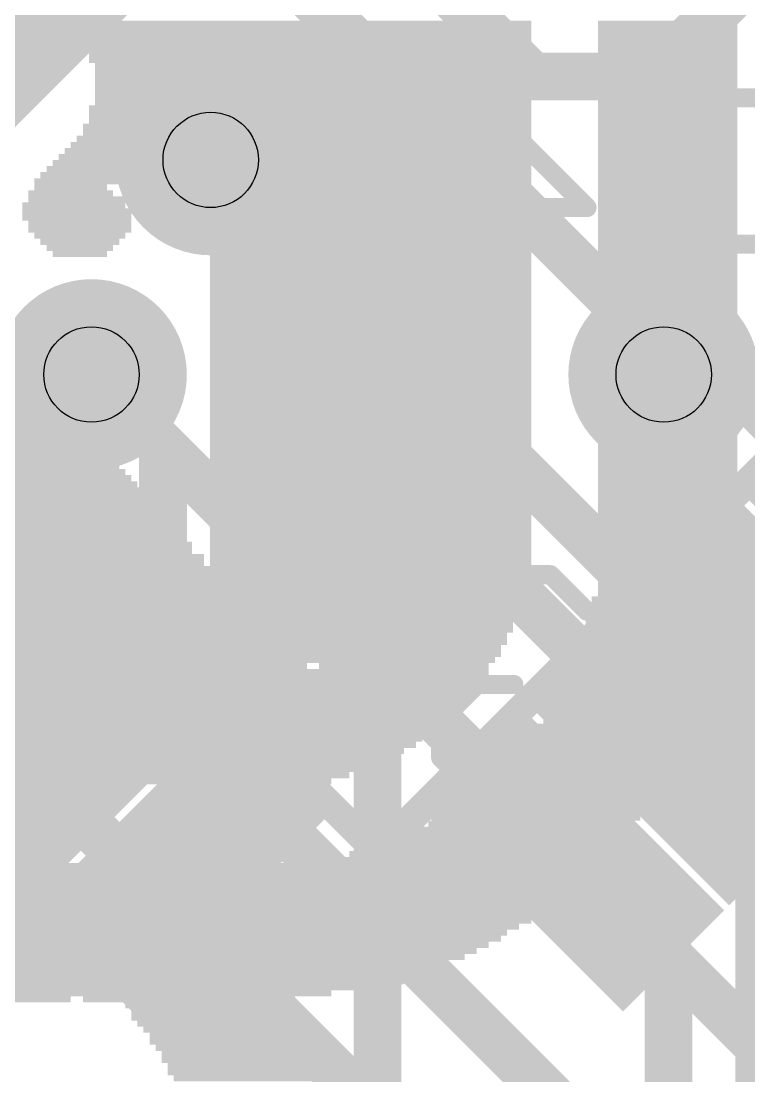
# Model space of a CAD drawing. Extents: x -32 to 75, y -15 to 35.
# Drawn here: x 6.99 to 10.87, y 7.82 to 13.44 of the extents above; entities that cross this region are included whole.
import ezdxf

# ---------------------------------------------------------------- set-up
doc = ezdxf.new("R2010")
doc.units = 0
for name, color, linetype in [('1', 12, 'CONTINUOUS'), ('16', 132, 'CONTINUOUS'), ('18', 110, 'CONTINUOUS'), ('21', 41, 'CONTINUOUS'), ('22', 40, 'CONTINUOUS'), ('26', 253, 'CONTINUOUS'), ('29', 253, 'CONTINUOUS'), ('31', 253, 'CONTINUOUS'), ('44', 253, 'CONTINUOUS'), ('51', 53, 'CONTINUOUS')]:
    doc.layers.add(name, color=color, linetype=linetype)

# ---------------------------------------------------------------- blocks, each defined once
blk = doc.blocks.new('RECT')
blk.add_solid([(-0.5, -0.5), (0.5, -0.5), (-0.5, 0.5), (0.5, 0.5)])
blk = doc.blocks.new('ROUNDV')
at = {"const_width": 0.5}
blk.add_lwpolyline([(0, -0.25, 1), (0, 0.25, 1), (0, -0.25)], format="xyb", dxfattribs=at)

msp = doc.modelspace()

# ---------------------------------------------------------------- linework, layer by layer
at = {"layer": '1', "const_width": 0.254}
for points in [[(8.89, 13.208), (8.128, 13.97)], [(7.239, 13.589), (6.858, 13.208)], [(8.89, 11.0491), (8.89, 13.208)], [(8.001, 12.7), (8.255, 12.446)], [(8.255, 12.446), (8.255, 9.3752)], [(7.747, 11.176), (7.366, 11.557)], [(10.414, 11.557), (10.7372, 11.557)], [(10.7372, 11.557), (11.6425, 10.6518)], [(7.747, 9.9986), (7.747, 11.176)], [(8.9362, 11.0953), (8.89, 11.1415)], [(8.89, 11.0491), (8.9362, 11.0953)], [(8.9362, 11.0953), (10.5111, 9.5205)], [(8.89, 7.239), (8.89, 11.0491)], [(7.2689, 9.5205), (7.747, 9.9986)], [(8.255, 9.3752), (7.8346, 8.9548)], [(9.9454, 8.9548), (13.1701, 5.73)]]:
    msp.add_lwpolyline(points, dxfattribs=at)
at = {"layer": '1', "const_width": 0.127}
for points in [[(8.9535, 13.208, 1), (8.8265, 13.208)], [(8.8451, 13.1631, 1), (8.9349, 13.2529)], [(8.0459, 12.7449, 1), (7.9561, 12.6551)], [(8.3185, 12.446, 1), (8.1915, 12.446)], [(8.2101, 12.4011, 1), (8.2999, 12.4909)], [(7.4109, 11.6019, 1), (7.3211, 11.5121)], [(10.414, 11.6205, 1), (10.414, 11.4935)], [(10.7821, 11.6019, 1), (10.6923, 11.5121)], [(10.7372, 11.4935, 1), (10.7372, 11.6205)], [(7.8105, 11.176, 1), (7.6835, 11.176)], [(7.7021, 11.1311, 1), (7.7919, 11.2209)], [(8.9349, 11.1864, 1), (8.8451, 11.0966)], [(8.9811, 11.1402, 1), (8.8913, 11.0504)], [(8.9811, 11.0504, 1), (8.8913, 11.1402)], [(8.8913, 11.0504, 1), (8.9811, 11.1402)], [(8.9535, 11.0491, 1), (8.8265, 11.0491)], [(8.8451, 11.094, 1), (8.9349, 11.0042)], [(8.8265, 11.0491, 1), (8.9535, 11.0491)], [(7.7919, 9.9537, 1), (7.7021, 10.0435)], [(7.6835, 9.9986, 1), (7.8105, 9.9986)], [(7.224, 9.5654, 1), (7.3138, 9.4756)], [(10.4662, 9.4756, 1), (10.556, 9.5654)], [(8.2999, 9.3303, 1), (8.2101, 9.4201)], [(8.1915, 9.3752, 1), (8.3185, 9.3752)], [(7.7897, 8.9997, 1), (7.8795, 8.9099)], [(9.9903, 8.9997, 1), (9.9005, 8.9099)]]:
    msp.add_lwpolyline(points, format="xyb", dxfattribs=at)
at = {"layer": '16', "const_width": 0.254}
for points in [[(8.763, 14.097), (9.7155, 13.1445)], [(10.3505, 13.1445), (11.049, 13.843)], [(6.477, 12.573), (7.493, 13.589)], [(8.509, 13.589), (10.414, 11.684)], [(9.7155, 13.1445), (10.3505, 13.1445)], [(10.922, 9.779), (8.001, 12.7)], [(10.414, 11.684), (10.414, 11.557)], [(7.366, 11.557), (10.4394, 8.4836)], [(9.906, 7.62), (6.477, 11.049)], [(8.89, 7.62), (5.969, 10.541)], [(10.922, 5.8928), (10.922, 9.779)], [(10.4394, 8.4836), (10.4394, 5.5626)]]:
    msp.add_lwpolyline(points, dxfattribs=at)
at = {"layer": '16', "const_width": 0.127}
for points in [[(9.7155, 13.208, 1), (9.7155, 13.081)], [(10.3505, 13.081, 1), (10.3505, 13.208)], [(9.6706, 13.0996, 1), (9.7604, 13.1894)], [(10.3056, 13.1894, 1), (10.3954, 13.0996)], [(8.0459, 12.7449, 1), (7.9561, 12.6551)], [(10.4775, 11.684, 1), (10.3505, 11.684)], [(10.3691, 11.6391, 1), (10.4589, 11.7289)], [(7.4109, 11.6019, 1), (7.3211, 11.5121)], [(10.3505, 11.557, 1), (10.4775, 11.557)], [(10.9855, 9.779, 1), (10.8585, 9.779)], [(10.8771, 9.7341, 1), (10.9669, 9.8239)], [(10.5029, 8.4836, 1), (10.3759, 8.4836)], [(10.3945, 8.4387, 1), (10.4843, 8.5285)]]:
    msp.add_lwpolyline(points, format="xyb", dxfattribs=at)
at = {"layer": '21', "const_width": 0.1524}
for points in [[(8.89, 9.0132), (3.9332, 13.97)], [(13.8468, 13.97), (8.89, 9.0132)]]:
    msp.add_lwpolyline(points, dxfattribs=at)
at = {"layer": '21', "const_width": 0.0762}
for points in [[(8.8631, 9.0401, 1), (8.9169, 8.9862)], [(8.8631, 8.9862, 1), (8.9169, 9.0401)]]:
    msp.add_lwpolyline(points, format="xyb", dxfattribs=at)
at = {"layer": '26', "const_width": 0.0508}
for points in [[(9.4389, 13.0492, 1), (9.4029, 13.0132)], [(9.4463, 13.0312, 1), (9.3955, 13.0312)], [(10.5903, 13.0566, 1), (10.5903, 13.0058)], [(10.6083, 13.0132, 1), (10.5723, 13.0492)], [(10.3774, 12.8543, 1), (10.4134, 12.8183)], [(10.4208, 12.8363, 1), (10.37, 12.8363)], [(9.226, 12.4719, 1), (9.226, 12.4211)], [(9.9876, 12.4285, 1), (10.0236, 12.4645)], [(10.0056, 12.4211, 1), (10.0056, 12.4719)], [(10.4134, 12.4645, 1), (10.3774, 12.4285)], [(10.37, 12.4465, 1), (10.4208, 12.4465)], [(10.5903, 12.277, 1), (10.5903, 12.2262)], [(10.5723, 12.2336, 1), (10.6083, 12.2696)], [(9.3955, 11.8618, 1), (9.4463, 11.8618)], [(9.4209, 10.5166, 1), (9.4209, 10.4658)], [(9.4389, 10.4732, 1), (9.4029, 10.5092)], [(9.8287, 10.5092, 1), (9.7927, 10.4732)], [(9.8107, 10.4658, 1), (9.8107, 10.5166)], [(10.5903, 10.5166, 1), (10.5903, 10.4658)], [(10.6083, 10.4732, 1), (10.5723, 10.5092)], [(9.208, 10.3143, 1), (9.244, 10.2783)], [(9.2514, 10.2963, 1), (9.2006, 10.2963)], [(9.9876, 10.2783, 1), (10.0236, 10.3143)], [(10.3774, 10.3143, 1), (10.4134, 10.2783)], [(10.4208, 10.2963, 1), (10.37, 10.2963)], [(9.244, 10.1194, 1), (9.208, 10.0834)], [(9.2006, 10.1014, 1), (9.2514, 10.1014)], [(9.4209, 9.9319, 1), (9.4209, 9.8811)], [(9.4389, 9.8885, 1), (9.4029, 9.9245)], [(9.4029, 9.8885, 1), (9.4389, 9.9245)], [(9.6158, 9.8811, 1), (9.6158, 9.9319)], [(10.4134, 9.9245, 1), (10.3774, 9.8885)], [(10.37, 9.9065, 1), (10.4208, 9.9065)], [(9.208, 9.7296, 1), (9.244, 9.6936)], [(9.2514, 9.7116, 1), (9.2006, 9.7116)], [(10.5903, 9.737, 1), (10.5903, 9.6862)], [(10.5723, 9.6936, 1), (10.6083, 9.7296)], [(9.244, 9.5347, 1), (9.208, 9.4987)], [(10.0236, 9.4987, 1), (9.9876, 9.5347)], [(9.2006, 9.5167, 1), (9.2514, 9.5167)], [(9.4209, 9.3472, 1), (9.4209, 9.2964)], [(9.4029, 9.3038, 1), (9.4389, 9.3398)], [(9.7927, 9.3398, 1), (9.8287, 9.3038)], [(9.8107, 9.2964, 1), (9.8107, 9.3472)]]:
    msp.add_lwpolyline(points, format="xyb", dxfattribs=at)
at = {"layer": '26', "const_width": 0.1016}
for points in [[(9.4209, 11.8618), (9.4209, 13.0312)], [(9.4209, 13.0312), (10.0056, 12.4465)], [(10.5903, 13.0312), (10.3954, 12.8363)], [(11.175, 13.0312), (10.5903, 13.0312)], [(10.3954, 12.8363), (10.3954, 12.4465)], [(10.0056, 12.4465), (9.226, 12.4465)], [(10.3954, 12.4465), (10.5903, 12.2516)], [(10.5903, 12.2516), (11.175, 12.2516)], [(9.4209, 10.4912), (9.226, 10.2963)], [(9.8107, 10.4912), (9.4209, 10.4912)], [(10.0056, 10.2963), (9.8107, 10.4912)], [(10.5903, 10.4912), (10.3954, 10.2963)], [(11.175, 10.4912), (10.5903, 10.4912)], [(9.226, 10.2963), (9.226, 10.1014)], [(10.3954, 10.2963), (10.3954, 9.9065)], [(9.226, 10.1014), (9.4209, 9.9065)], [(9.4209, 9.9065), (9.226, 9.7116)], [(9.4209, 9.9065), (9.6158, 9.9065)], [(10.3954, 9.9065), (10.5903, 9.7116)], [(9.226, 9.7116), (9.226, 9.5167)], [(10.5903, 9.7116), (11.175, 9.7116)], [(9.226, 9.5167), (9.4209, 9.3218)], [(9.8107, 9.3218), (10.0056, 9.5167)], [(9.4209, 9.3218), (9.8107, 9.3218)]]:
    msp.add_lwpolyline(points, dxfattribs=at)
at = {"layer": '44'}
for centre in [(8.001, 12.7), (7.366, 11.557), (10.414, 11.557)]:
    msp.add_circle(centre, 0.254, dxfattribs=at)

# ---------------------------------------------------------------- block references
at = {"layer": '1', "rotation": 315}
for p, xscale, yscale in [((6.7032, 10.0861), 0.5588, 1.27), ((11.0768, 10.0861), 1.27, 0.5588), ((7.2689, 9.5205), 0.5588, 1.27), ((10.5111, 9.5205), 1.27, 0.5588), ((7.8346, 8.9548), 0.5588, 1.27), ((9.9454, 8.9548), 1.27, 0.5588)]:
    msp.add_blockref('RECT', p, dxfattribs=dict(at, xscale=xscale, yscale=yscale))
at = {"layer": '18', "xscale": 1.016, "yscale": 1.016}
for p in [(8.001, 12.7), (8.001, 12.7), (7.366, 11.557), (7.366, 11.557), (10.414, 11.557), (10.414, 11.557)]:
    msp.add_blockref('ROUNDV', p, dxfattribs=at)
at = {"layer": '22', "rotation": 180}
for p, xscale, yscale in [((8.4658, 13.4258), 2.4851, 0.0323), ((10.4344, 13.4258), 0.7424, 0.0323), ((8.4658, 13.3934), 2.4851, 0.0325), ((8.4981, 13.361), 2.4206, 0.0323), ((10.4344, 13.3934), 0.7424, 0.0325), ((10.4344, 13.361), 0.7424, 0.0323), ((8.5142, 13.3288), 2.3884, 0.0323), ((10.4344, 13.3288), 0.7424, 0.0323), ((8.5142, 13.2965), 2.3884, 0.0323), ((8.5303, 13.2643), 2.3561, 0.0323), ((10.4344, 13.2965), 0.7424, 0.0323), ((10.4344, 13.2643), 0.7424, 0.0323), ((8.5303, 13.232), 2.3561, 0.0323), ((8.5465, 13.1997), 2.3238, 0.0323), ((10.4344, 13.232), 0.7424, 0.0323), ((10.4344, 13.1997), 0.7424, 0.0323), ((8.5465, 13.1675), 2.3238, 0.0323), ((8.5465, 13.1352), 2.3238, 0.0323), ((10.4344, 13.1675), 0.7424, 0.0323), ((10.4344, 13.1352), 0.7424, 0.0323), ((8.5465, 13.103), 2.3238, 0.0323), ((10.4344, 13.103), 0.7424, 0.0323), ((8.5465, 13.0707), 2.3238, 0.0323), ((8.5465, 13.0385), 2.3238, 0.0323), ((10.4344, 13.0707), 0.7424, 0.0323), ((10.4344, 13.0385), 0.7424, 0.0323), ((8.5303, 12.9739), 2.3561, 0.0323), ((8.5465, 13.0062), 2.3238, 0.0323), ((10.4344, 13.0062), 0.7424, 0.0323), ((10.4344, 12.9739), 0.7424, 0.0323), ((8.5303, 12.9417), 2.3561, 0.0323), ((8.5303, 12.9093), 2.3561, 0.0325), ((10.4344, 12.9417), 0.7424, 0.0323), ((10.4344, 12.9093), 0.7424, 0.0325), ((8.5142, 12.8769), 2.3884, 0.0323), ((10.4344, 12.8769), 0.7424, 0.0323), ((8.4981, 12.8124), 2.4206, 0.0323), ((8.5142, 12.8447), 2.3884, 0.0323), ((10.4344, 12.8447), 0.7424, 0.0323), ((10.4344, 12.8124), 0.7424, 0.0323), ((8.4658, 12.7479), 2.4851, 0.0323), ((8.482, 12.7801), 2.4529, 0.0323), ((10.4344, 12.7801), 0.7424, 0.0323), ((10.4344, 12.7479), 0.7424, 0.0323), ((8.4336, 12.6834), 2.5497, 0.0323), ((8.4497, 12.7156), 2.5174, 0.0323), ((10.4344, 12.7156), 0.7424, 0.0323), ((10.4344, 12.6834), 0.7424, 0.0323), ((8.4174, 12.6511), 2.5819, 0.0323), ((10.4344, 12.6511), 0.7424, 0.0323), ((8.385, 12.5866), 2.6467, 0.0323), ((8.4012, 12.6188), 2.6144, 0.0323), ((10.4344, 12.6188), 0.7424, 0.0323), ((10.4344, 12.5866), 0.7424, 0.0323), ((7.2554, 12.5221), 0.4519, 0.0323), ((7.2554, 12.5543), 0.3874, 0.0323), ((8.6918, 12.5543), 2.0333, 0.0323), ((8.7401, 12.5221), 1.9365, 0.0323), ((10.4344, 12.5543), 0.7424, 0.0323), ((10.4344, 12.5221), 0.7424, 0.0323), ((7.2715, 12.4576), 0.5486, 0.0323), ((7.2876, 12.4898), 0.5164, 0.0323), ((8.7724, 12.4898), 1.872, 0.0323), ((8.7885, 12.4576), 1.8397, 0.0323), ((10.4344, 12.4898), 0.7424, 0.0323), ((10.4344, 12.4576), 0.7424, 0.0323), ((7.2876, 12.4253), 0.5809, 0.0323), ((8.8047, 12.4253), 1.8075, 0.0323), ((10.4344, 12.4253), 0.7424, 0.0323), ((7.2876, 12.3929), 0.5809, 0.0325), ((7.3038, 12.3605), 0.5486, 0.0323), ((8.8047, 12.3929), 1.8075, 0.0325), ((8.8208, 12.3605), 1.7752, 0.0323), ((10.4344, 12.3929), 0.7424, 0.0325), ((10.4344, 12.3605), 0.7424, 0.0323), ((7.3038, 12.3283), 0.5486, 0.0323), ((7.3038, 12.296), 0.4841, 0.0323), ((8.8208, 12.3283), 1.7752, 0.0323), ((8.8369, 12.296), 1.7429, 0.0323), ((10.4344, 12.3283), 0.7424, 0.0323), ((10.4344, 12.296), 0.7424, 0.0323), ((7.3038, 12.2638), 0.4196, 0.0323), ((7.3039, 12.2315), 0.3548, 0.0323), ((8.8369, 12.2638), 1.7429, 0.0323), ((8.8369, 12.2315), 1.7429, 0.0323), ((10.4344, 12.2638), 0.7424, 0.0323), ((10.4344, 12.2315), 0.7424, 0.0323), ((7.3039, 12.1992), 0.2903, 0.0323), ((8.853, 12.1992), 1.7107, 0.0323), ((10.4344, 12.1992), 0.7424, 0.0323), ((8.853, 12.167), 1.7107, 0.0323), ((8.853, 12.1347), 1.7107, 0.0323), ((10.4344, 12.167), 0.7424, 0.0323), ((10.4344, 12.1347), 0.7424, 0.0323), ((8.853, 12.1025), 1.7107, 0.0323), ((8.853, 12.0702), 1.7107, 0.0323), ((10.4344, 12.1025), 0.7424, 0.0323), ((10.4344, 12.0702), 0.7424, 0.0323), ((8.853, 12.0379), 1.7107, 0.0323), ((8.853, 12.0057), 1.7107, 0.0323), ((10.4344, 12.0379), 0.7424, 0.0323), ((10.4344, 12.0057), 0.7424, 0.0323), ((8.853, 11.9734), 1.7107, 0.0323), ((10.4344, 11.9734), 0.7424, 0.0323), ((8.853, 11.9412), 1.7107, 0.0323), ((8.853, 11.9088), 1.7107, 0.0325), ((10.4344, 11.9412), 0.7424, 0.0323), ((10.4344, 11.9088), 0.7424, 0.0325), ((8.853, 11.8764), 1.7107, 0.0323), ((8.853, 11.8441), 1.7107, 0.0323), ((10.4344, 11.8764), 0.7424, 0.0323), ((10.4344, 11.8441), 0.7424, 0.0323), ((8.853, 11.8119), 1.7107, 0.0323), ((10.4344, 11.8119), 0.7424, 0.0323), ((8.853, 11.7796), 1.7107, 0.0323), ((8.853, 11.7474), 1.7107, 0.0323), ((10.4344, 11.7796), 0.7424, 0.0323), ((10.4344, 11.7474), 0.7424, 0.0323), ((8.853, 11.7151), 1.7107, 0.0323), ((8.853, 11.6829), 1.7107, 0.0323), ((10.4344, 11.7151), 0.7424, 0.0323), ((10.4344, 11.6829), 0.7424, 0.0323), ((8.853, 11.6506), 1.7107, 0.0323), ((8.853, 11.6183), 1.7107, 0.0323), ((10.4344, 11.6506), 0.7424, 0.0323), ((10.4344, 11.6183), 0.7424, 0.0323), ((8.853, 11.5861), 1.7107, 0.0323), ((10.4344, 11.5861), 0.7424, 0.0323), ((8.853, 11.5538), 1.7107, 0.0323), ((8.853, 11.5216), 1.7107, 0.0323), ((10.4344, 11.5538), 0.7424, 0.0323), ((10.4344, 11.5216), 0.7424, 0.0323), ((8.853, 11.4893), 1.7107, 0.0323), ((8.853, 11.4571), 1.7107, 0.0323), ((10.4344, 11.4893), 0.7424, 0.0323), ((10.4344, 11.4571), 0.7424, 0.0323), ((8.853, 11.4248), 1.7107, 0.0323), ((8.853, 11.3924), 1.7107, 0.0325), ((10.4344, 11.4248), 0.7424, 0.0323), ((10.4344, 11.3924), 0.7424, 0.0325), ((8.853, 11.36), 1.7107, 0.0323), ((10.4344, 11.36), 0.7424, 0.0323), ((8.853, 11.3278), 1.7107, 0.0323), ((8.853, 11.2955), 1.7107, 0.0323), ((10.4344, 11.3278), 0.7424, 0.0323), ((10.4344, 11.2955), 0.7424, 0.0323), ((5.8838, 11.231), 2.937, 0.0323), ((5.8677, 11.2632), 2.9047, 0.0323), ((8.853, 11.2632), 1.7107, 0.0323), ((8.853, 11.231), 1.7107, 0.0323), ((10.4344, 11.2632), 0.7424, 0.0323), ((10.4344, 11.231), 0.7424, 0.0323), ((5.8999, 11.1987), 2.9693, 0.0323), ((5.916, 11.1665), 3.0015, 0.0323), ((8.853, 11.1987), 1.7107, 0.0323), ((8.853, 11.1665), 1.7107, 0.0323), ((10.4344, 11.1987), 0.7424, 0.0323), ((10.4344, 11.1665), 0.7424, 0.0323), ((5.9322, 11.1342), 3.0338, 0.0323), ((8.853, 11.1342), 1.7107, 0.0323), ((10.4344, 11.1342), 0.7424, 0.0323), ((5.9483, 11.102), 3.066, 0.0323), ((5.9644, 11.0697), 3.0983, 0.0323), ((8.853, 11.102), 1.7107, 0.0323), ((8.853, 11.0697), 1.7107, 0.0323), ((10.4344, 11.102), 0.7424, 0.0323), ((10.4344, 11.0697), 0.7424, 0.0323), ((5.9967, 11.0052), 3.1628, 0.0323), ((5.9806, 11.0374), 3.1305, 0.0323), ((8.853, 11.0374), 1.7107, 0.0323), ((8.853, 11.0052), 1.7107, 0.0323), ((10.4344, 11.0374), 0.7424, 0.0323), ((10.4344, 11.0052), 0.7424, 0.0323), ((6.0129, 10.9729), 3.1953, 0.0323), ((6.0291, 10.9407), 3.2276, 0.0323), ((8.853, 10.9729), 1.7107, 0.0323), ((8.853, 10.9407), 1.7107, 0.0323), ((10.4344, 10.9729), 0.7424, 0.0323), ((10.4344, 10.9407), 0.7424, 0.0323), ((6.0452, 10.9083), 3.2598, 0.0325), ((8.853, 10.9083), 1.7107, 0.0325), ((10.4344, 10.9083), 0.7424, 0.0325), ((6.0613, 10.8759), 3.2921, 0.0323), ((6.0775, 10.8436), 3.3244, 0.0323), ((8.853, 10.8759), 1.7107, 0.0323), ((8.853, 10.8436), 1.7107, 0.0323), ((10.4344, 10.8759), 0.7424, 0.0323), ((10.4344, 10.8436), 0.7424, 0.0323), ((6.0775, 10.8114), 3.3244, 0.0323), ((6.1097, 10.7791), 3.3889, 0.0323), ((8.853, 10.8114), 1.7107, 0.0323), ((8.853, 10.7791), 1.7107, 0.0323), ((10.4344, 10.8114), 0.7424, 0.0323), ((10.4344, 10.7791), 0.7424, 0.0323), ((6.1097, 10.7469), 3.3889, 0.0323), ((6.1258, 10.7146), 3.4211, 0.0323), ((8.853, 10.7469), 1.7107, 0.0323), ((8.853, 10.7146), 1.7107, 0.0323), ((10.4183, 10.7469), 0.7102, 0.0323), ((10.4183, 10.7146), 0.7102, 0.0323), ((6.142, 10.6824), 3.4534, 0.0323), ((8.853, 10.6824), 1.7107, 0.0323), ((10.4344, 10.6824), 0.7424, 0.0323), ((6.1581, 10.6501), 3.4856, 0.0323), ((6.384, 10.6178), 3.0338, 0.0323), ((8.853, 10.6501), 1.7107, 0.0323), ((8.853, 10.6178), 1.7107, 0.0323), ((10.4344, 10.6501), 0.7424, 0.0323), ((10.4344, 10.6178), 0.7424, 0.0323), ((6.1904, 10.5856), 3.5502, 0.0323), ((6.1904, 10.5533), 3.5502, 0.0323), ((8.853, 10.5856), 1.7107, 0.0323), ((8.853, 10.5533), 1.7107, 0.0323), ((10.4344, 10.5856), 0.7424, 0.0323), ((10.4344, 10.5533), 0.7424, 0.0323), ((7.0618, 10.5211), 5.2931, 0.0323), ((7.0457, 10.4888), 5.2609, 0.0323), ((10.4344, 10.5211), 0.7424, 0.0323), ((10.4183, 10.4888), 0.7102, 0.0323), ((7.0618, 10.4565), 5.2286, 0.0323), ((10.4183, 10.4565), 0.7102, 0.0323), ((7.0618, 10.4242), 5.2286, 0.0325), ((7.0457, 10.3918), 5.1963, 0.0323), ((10.4183, 10.4242), 0.7102, 0.0325), ((10.4183, 10.3918), 0.7102, 0.0323), ((7.0457, 10.3595), 5.1963, 0.0323), ((7.0618, 10.3273), 5.1641, 0.0323), ((10.4022, 10.3595), 0.7424, 0.0323), ((10.4022, 10.3273), 0.7424, 0.0323), ((7.0618, 10.295), 5.1641, 0.0323), ((10.4022, 10.295), 0.7424, 0.0323), ((7.0618, 10.2627), 5.1641, 0.0323), ((7.0618, 10.2305), 5.0996, 0.0323), ((10.3699, 10.2305), 0.7424, 0.0323), ((10.3861, 10.2627), 0.7747, 0.0323), ((7.078, 10.1982), 5.0673, 0.0323), ((7.0617, 10.166), 5.0348, 0.0323), ((10.3699, 10.1982), 0.7424, 0.0323), ((10.3699, 10.166), 0.7424, 0.0323), ((7.0778, 10.1337), 5.0025, 0.0323), ((7.0617, 10.1015), 4.9703, 0.0323), ((10.3377, 10.1337), 0.7424, 0.0323), ((10.3377, 10.1015), 0.7424, 0.0323), ((7.0617, 10.0692), 4.9703, 0.0323), ((10.3377, 10.0692), 0.7424, 0.0323), ((7.0617, 10.0369), 4.9058, 0.0323), ((6.4486, 10.0047), 3.6794, 0.0323), ((8.4173, 10.0047), 0.1935, 0.0323), ((9.0305, 10.0047), 0.9037, 0.0323), ((10.3215, 10.0369), 0.7747, 0.0323), ((10.3215, 10.0047), 0.7747, 0.0323), ((7.0618, 9.9724), 4.841, 0.0323), ((7.0618, 9.9402), 4.7765, 0.0323), ((10.2893, 9.9724), 0.7747, 0.0323), ((10.2893, 9.9402), 0.7747, 0.0323), ((7.0618, 9.9078), 4.7765, 0.0325), ((7.0618, 9.8754), 4.712, 0.0323), ((10.257, 9.8754), 0.7747, 0.0323), ((10.2732, 9.9078), 0.7424, 0.0325), ((7.0618, 9.8431), 4.6474, 0.0323), ((10.2409, 9.8431), 0.807, 0.0323), ((7.0457, 9.8109), 4.6152, 0.0323), ((7.0618, 9.7786), 4.5184, 0.0323), ((10.2086, 9.7786), 0.807, 0.0323), ((10.2409, 9.8109), 0.807, 0.0323), ((7.0618, 9.7464), 4.4539, 0.0323), ((7.0457, 9.7141), 4.4216, 0.0323), ((10.1925, 9.7464), 0.8392, 0.0323), ((10.1763, 9.7141), 0.8067, 0.0323), ((7.0618, 9.6818), 4.3249, 0.0323), ((7.0618, 9.6496), 4.2603, 0.0323), ((10.1279, 9.6496), 0.839, 0.0323), ((10.1601, 9.6818), 0.839, 0.0323), ((7.0618, 9.6173), 4.1313, 0.0323), ((10.1117, 9.6173), 0.8712, 0.0323), ((7.0617, 9.5851), 4.0665, 0.0323), ((7.0456, 9.5528), 3.9698, 0.0323), ((10.0795, 9.5528), 0.8712, 0.0323), ((10.0956, 9.5851), 0.839, 0.0323), ((7.0618, 9.5206), 3.8082, 0.0323), ((7.0618, 9.4883), 3.7437, 0.0323), ((10.031, 9.4883), 0.9037, 0.0323), ((10.0472, 9.5206), 0.8712, 0.0323), ((7.0618, 9.456), 3.5502, 0.0323), ((7.0618, 9.4237), 3.3566, 0.0325), ((9.9826, 9.4237), 0.936, 0.0325), ((9.9987, 9.456), 0.9037, 0.0323), ((7.0618, 9.3913), 3.1631, 0.0323), ((9.9503, 9.3913), 0.936, 0.0323), ((9.8858, 9.3268), 1.0005, 0.0323), ((9.9181, 9.359), 0.936, 0.0323), ((9.8213, 9.2622), 1.0005, 0.0323), ((9.8536, 9.2945), 1.0005, 0.0323), ((9.7568, 9.1977), 1.065, 0.0323), ((9.7729, 9.23), 1.0328, 0.0323), ((9.7084, 9.1655), 1.0973, 0.0323), ((9.6115, 9.1009), 1.1621, 0.0323), ((9.6599, 9.1332), 1.1298, 0.0323), ((9.4986, 9.0364), 1.2588, 0.0323), ((9.547, 9.0687), 1.2266, 0.0323), ((9.3534, 8.9719), 1.4846, 0.0323), ((9.4341, 9.0042), 1.3879, 0.0323), ((5.5933, 8.9397), 3.0663, 0.0323), ((8.611, 8.9397), 2.9045, 0.0323), ((7.0617, 8.9073), 5.9385, 0.0325), ((7.0457, 8.8749), 5.8415, 0.0323), ((7.0457, 8.8426), 5.777, 0.0323), ((7.0457, 8.8104), 5.7125, 0.0323), ((7.0618, 8.7781), 5.6157, 0.0323), ((7.0618, 8.7459), 5.5512, 0.0323), ((7.0618, 8.7136), 5.4867, 0.0323), ((7.0618, 8.6813), 5.3576, 0.0323), ((7.0618, 8.6491), 5.2931, 0.0323), ((7.0618, 8.6168), 5.1641, 0.0323), ((7.0456, 8.5846), 5.067, 0.0323), ((7.0617, 8.5523), 4.9703, 0.0323), ((7.0618, 8.52), 4.841, 0.0323), ((7.0618, 8.4878), 4.712, 0.0323), ((7.0618, 8.4555), 4.5829, 0.0323), ((7.0457, 8.4231), 4.4216, 0.0325), ((7.0457, 8.3908), 4.2926, 0.0323), ((7.6266, 8.3585), 2.9367, 0.0323), ((7.0617, 8.3262), 3.9375, 0.0323), ((7.0618, 8.294), 3.6147, 0.0323), ((7.0618, 8.2617), 3.1631, 0.0323), ((6.4487, 8.2295), 1.6137, 0.0323), ((7.8848, 8.2295), 1.1295, 0.0323), ((7.9816, 8.1972), 0.8715, 0.0323), ((8.0138, 8.165), 0.8715, 0.0323), ((8.03, 8.1327), 0.9037, 0.0323), ((8.0462, 8.1004), 0.8712, 0.0323), ((8.0785, 8.0682), 0.8712, 0.0323), ((8.1107, 8.0359), 0.8712, 0.0323), ((8.1107, 8.0037), 0.8712, 0.0323), ((8.143, 7.9714), 0.8712, 0.0323), ((8.1591, 7.9392), 0.839, 0.0323), ((8.1754, 7.9068), 0.8715, 0.0325), ((8.2076, 7.8744), 0.8715, 0.0323), ((8.2076, 7.8421), 0.8715, 0.0323), ((8.2399, 7.8099), 0.8715, 0.0323)]:
    msp.add_blockref('RECT', p, dxfattribs=dict(at, xscale=xscale, yscale=yscale))
at = {"layer": '29', "rotation": 315}
for p, xscale, yscale in [((11.6425, 10.6518), 1.4732, 0.762), ((6.7032, 10.0861), 0.762, 1.4732), ((11.0768, 10.0861), 1.4732, 0.762), ((7.2689, 9.5205), 0.762, 1.4732), ((10.5111, 9.5205), 1.4732, 0.762), ((7.8346, 8.9548), 0.762, 1.4732), ((9.9454, 8.9548), 1.4732, 0.762)]:
    msp.add_blockref('RECT', p, dxfattribs=dict(at, xscale=xscale, yscale=yscale))
at = {"layer": '31', "rotation": 315}
for p, xscale, yscale in [((6.7032, 10.0861), 0.5588, 1.27), ((11.0768, 10.0861), 1.27, 0.5588), ((7.2689, 9.5205), 0.5588, 1.27), ((10.5111, 9.5205), 1.27, 0.5588), ((7.8346, 8.9548), 0.5588, 1.27), ((9.9454, 8.9548), 1.27, 0.5588)]:
    msp.add_blockref('RECT', p, dxfattribs=dict(at, xscale=xscale, yscale=yscale))
at = {"layer": '51', "rotation": 315}
for p, xscale, yscale in [((6.8738, 10.2568), 0.4572, 0.9906), ((10.9062, 10.2568), 0.9906, 0.4572), ((7.4395, 9.6911), 0.4572, 0.9906), ((10.3405, 9.6911), 0.9906, 0.4572), ((8.0052, 9.1254), 0.4572, 0.9906), ((9.7748, 9.1254), 0.9906, 0.4572)]:
    msp.add_blockref('RECT', p, dxfattribs=dict(at, xscale=xscale, yscale=yscale))

doc.saveas('drawing.dxf')
